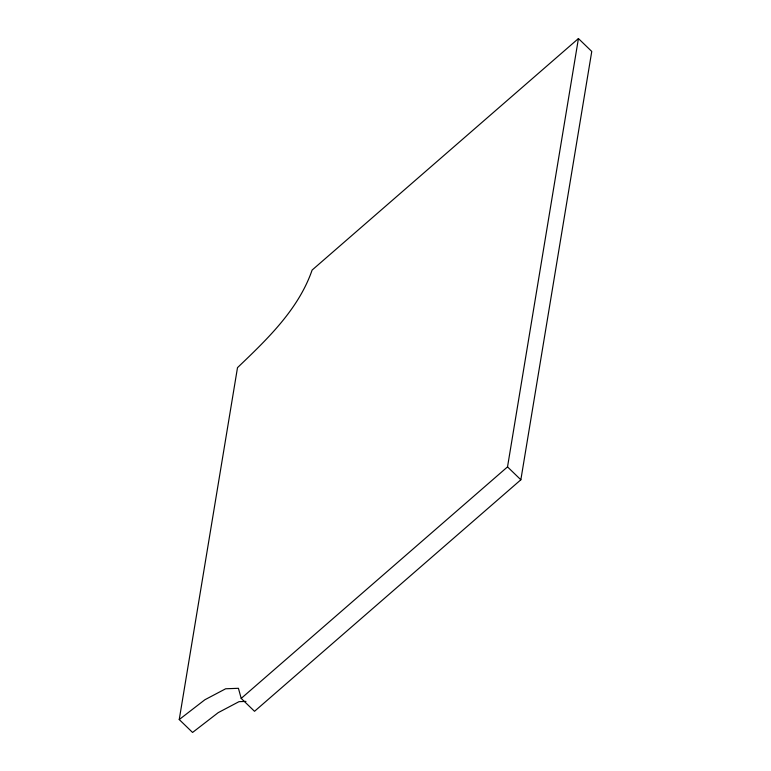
<?xml version="1.0" encoding="UTF-8"?>
<svg xmlns="http://www.w3.org/2000/svg" width="771" height="771" viewBox="0 0 771 771"><rect width="100%" height="100%" fill="white"/><g stroke="black" fill="none" stroke-linecap="round" stroke-linejoin="round"><path stroke-width="1.16" d="M179.238 719.555L237.497 367.651C266.988 339.433 298.483 309.566 312.11 270.072L578.433 38.55L591.762 51.445L520.849 479.784L254.526 711.305L241.198 698.41L238.422 688.301L225.672 688.773L204.893 699.75L179.238 719.555L192.567 732.45L218.212 712.645L239 701.668L245.959 701.408M241.198 698.41L507.52 466.889L578.433 38.55M507.52 466.889L520.849 479.784"/></g></svg>
